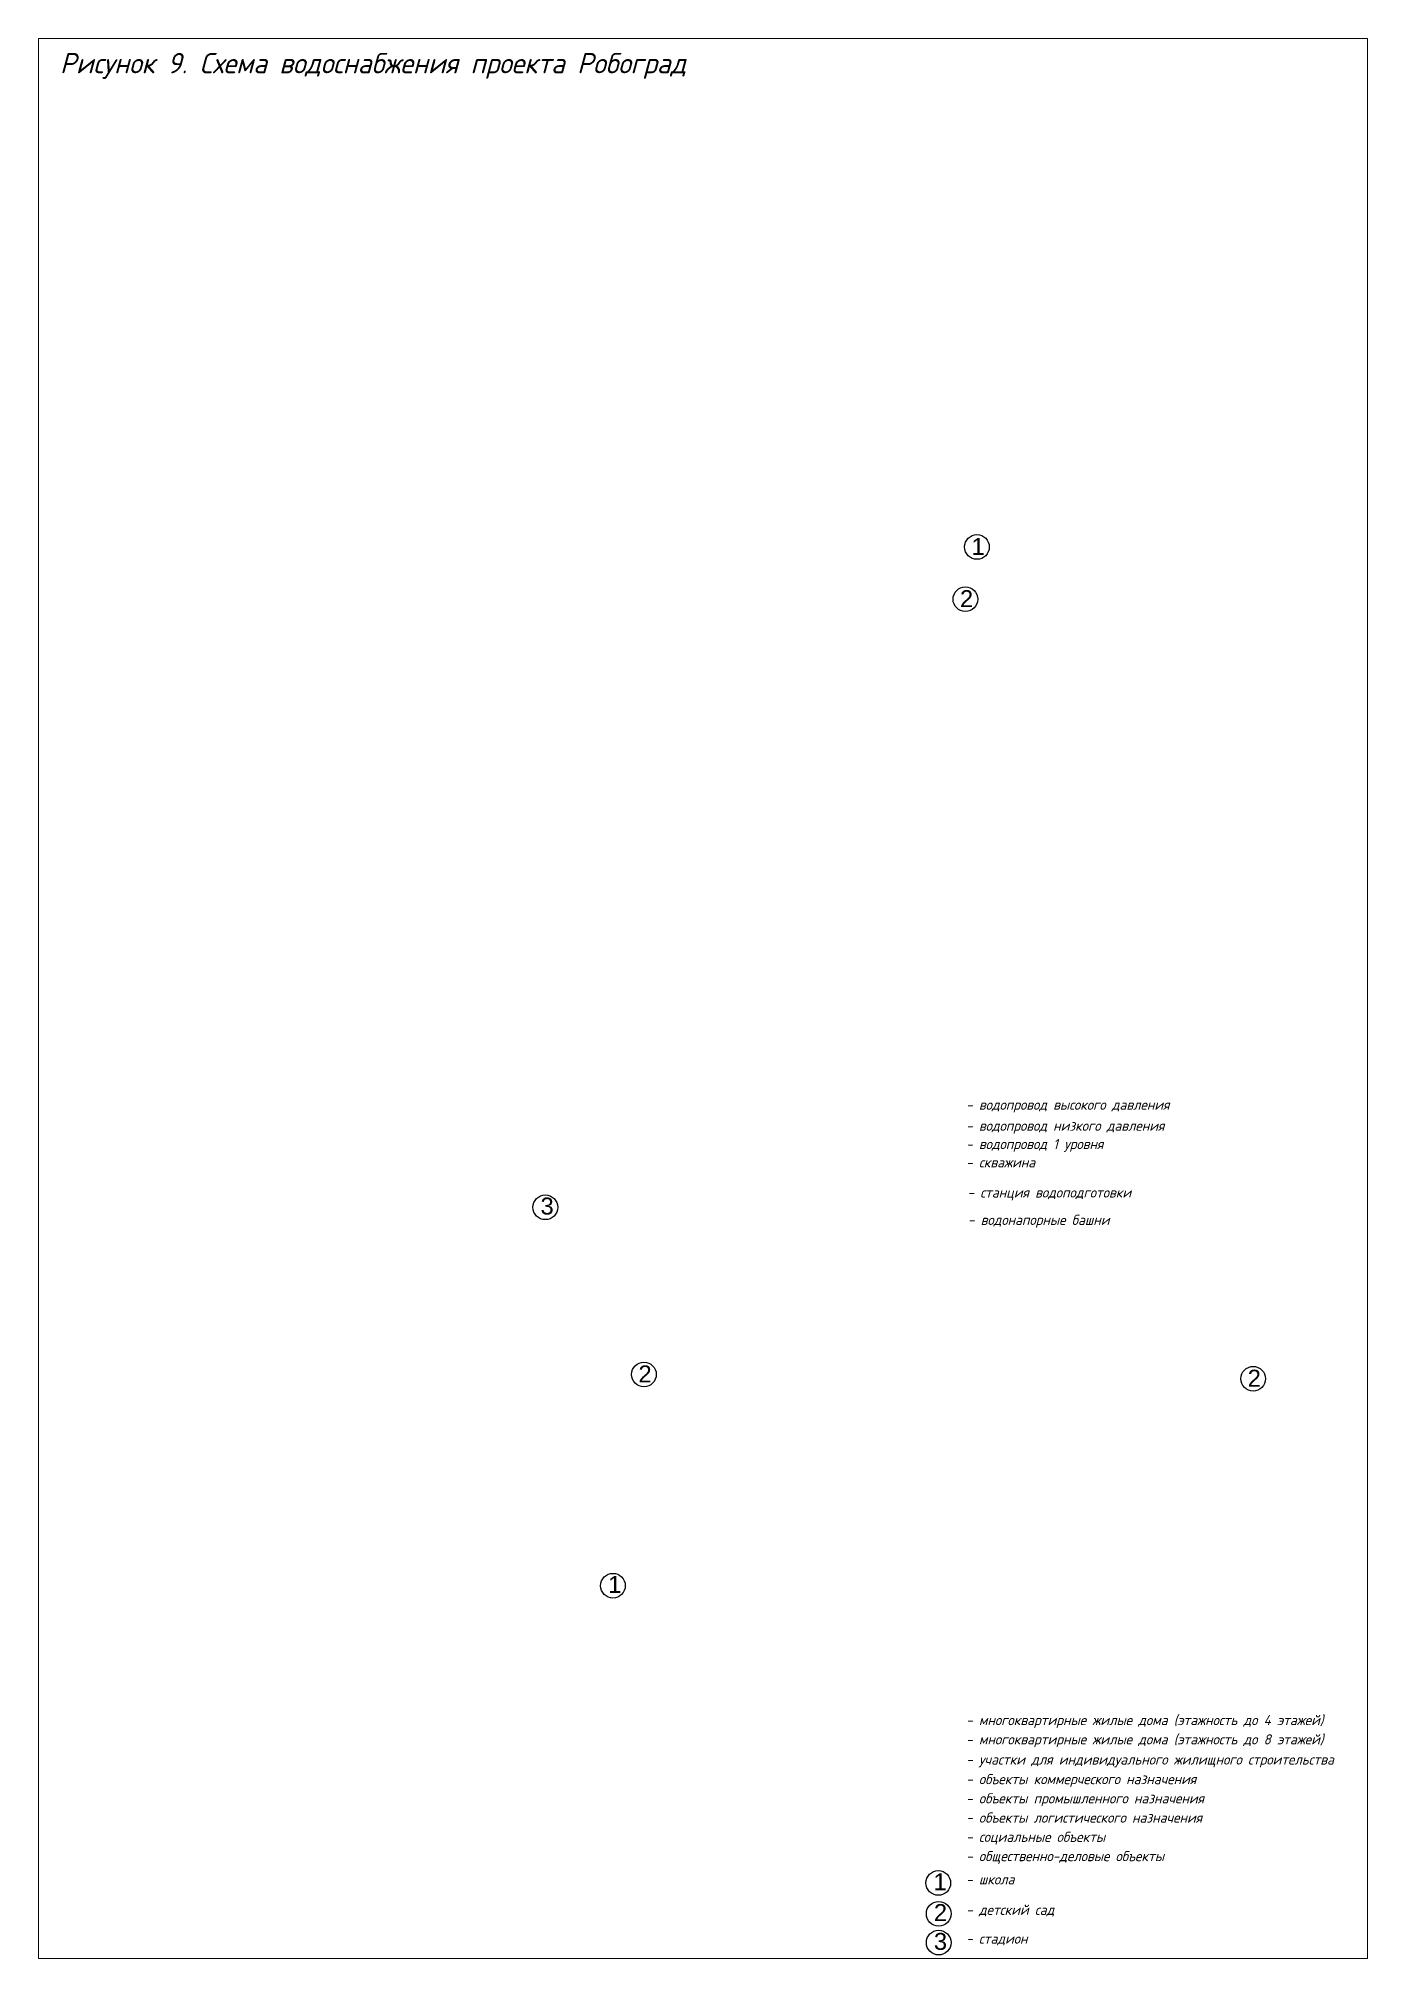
# Paper-space layout 'водоснаб_территории_потреб' of a CAD drawing. Header units: millimetres. Extents: x 13 to 405, y 12 to 579.
import ezdxf

# ---------------------------------------------------------------- set-up
doc = ezdxf.new("R2010")
doc.units = ezdxf.units.MM
doc.styles.add('GOST-2.304_Type-B_italic', font='GOST Common Italic.ttf')
doc.styles.get("Standard").update_dxf_attribs({"font": 'arial.ttf'})

psp = doc.layouts.new('водоснаб_территории_потреб')

# ---------------------------------------------------------------- linework, layer by layer
for centre in [(289.82, 428.7), (286.42, 413.3), (162.54, 233.98), (191.62, 184.69), (371.27, 183.42), (182.47, 122.4), (278.42, 34.74), (278.54, 25.64), (278.54, 17.15)]:
    psp.add_circle(centre, 3.64)

# ---------------------------------------------------------------- texts
at = {"attachment_point": 1, "style": 'GOST-2.304_Type-B_italic'}
for s, insert, char_height in [('Рисунок 9. Схема водоснабжения проекта Робоград', (19.41, 574.37), 6), ('\\pxi-3,l4,t4;- водопровод высокого давления', (283.62, 265.73), 3), ('\\pxi-3,l4,t4;- водопровод низкого давления', (283.62, 259.53), 3), ('\\pxi-3,l4,t4;- водопровод 1 уровня', (283.62, 254.15), 3), ('\\A1;\\pxi-3,l4,t4;- скважина', (283.62, 248.73), 3), ('\\A1;\\pxi-3,l4,t4;- станция водоподготовки', (284.01, 239.85), 3), ('\\A1;\\pxi-3,l4,t4;- водонапорные башни', (284.15, 231.77), 3), ('\\pxi-3,l4,t4;- многоквартирные жилые дома (этажность до 4 этажей)', (283.62, 84.27), 3), ('\\pxi-3,l4,t4;- многоквартирные жилые дома (этажность до 8 этажей)', (283.62, 78.59), 3), ('\\pxi-3,l4,t4;- участки для индивидуального жилищного строительства', (283.62, 72.64), 3), ('\\pxi-3,l4,t4;- объекты коммерческого назначения', (283.62, 66.86), 3), ('\\pxi-3,l4,t4;- объекты промышленного назначения', (283.62, 61.19), 3), ('\\pxi-3,l4,t4;- объекты логистического назначения', (283.62, 55.51), 3), ('\\pxi-3,l4,t4;- социальные объекты', (283.62, 49.84), 3), ('\\pxi-3,l4,t4;- общественно-деловые объекты', (283.62, 44.16), 3), ('\\pxi-3,l4,t4;- школа', (283.62, 37.3), 3), ('\\pxi-3,l4,t4;- детский сад', (283.62, 28.32), 3), ('\\pxi-3,l4,t4;- стадион', (283.62, 19.83), 3)]:
    psp.add_mtext_dynamic_manual_height_columns(s, width=390.005, gutter_width=12.5, heights=[0], dxfattribs=dict(at, insert=insert, char_height=char_height))
at = {"char_height": 5, "attachment_point": 1}
for s, insert in [('1', (288.21, 431.36)), ('2', (284.81, 415.96)), ('3', (161.13, 236.85)), ('2', (190.01, 187.35)), ('2', (369.66, 186.08)), ('1', (181.07, 125.27)), ('1', (277.02, 37.6)), ('2', (277.13, 28.51)), ('3', (277.13, 20.01))]:
    psp.add_mtext_dynamic_manual_height_columns(s, width=8.5374, gutter_width=12.5, heights=[0], dxfattribs=dict(at, insert=insert))

# ---------------------------------------------------------------- viewports
at = {"layer": '0', "view_target_point": (2243449.06, 380847.38)}
psp.add_viewport(center=(209.04, 295.55), size=(391.96, 566.237), view_center_point=(431.56, -1027.41), view_height=5356.619, dxfattribs=at)

doc.saveas('drawing.dxf')
